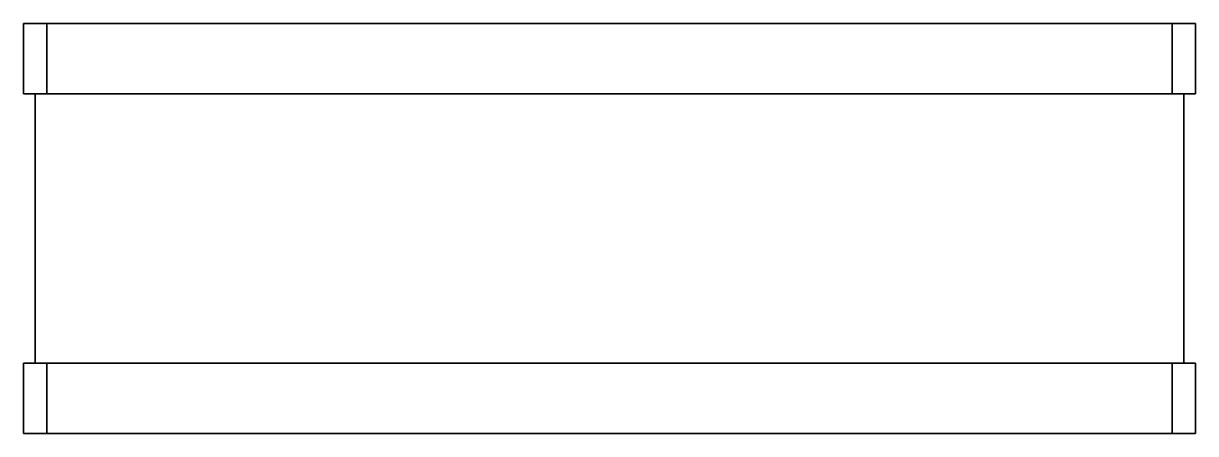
# Model space of a CAD drawing. Extents: x 0 to 1, y -0.35 to 0.
import ezdxf

# ---------------------------------------------------------------- set-up
doc = ezdxf.new("R2010")
doc.units = 0
doc.header["$LTSCALE"] = 0.1
doc.layers.get('0').update_dxf_attribs({"color": 8, "linetype": 'CONTINUOUS'})

msp = doc.modelspace()

# ---------------------------------------------------------------- linework, layer by layer
at = {"color": 255}
for points in [[(0.01, -0.06, 0.735), (0.01, -0.29, 0.735), (0.99, -0.29, 0.735), (0.99, -0.06, 0.735)], [(0.01, -0.06, 0.735), (0.01, -0.06, 0.655), (0.01, -0.29, 0.655), (0.01, -0.29, 0.735)], [(0.99, -0.06, 0.735), (0.99, -0.06, 0.655), (0.99, -0.29, 0.655), (0.99, -0.29, 0.735)]]:
    msp.add_3dface(points, dxfattribs=at)

# ---------------------------------------------------------------- meshes
at = {"color": 35}
mesh = msp.add_polymesh((6, 3), dxfattribs=at)
for k, corner in enumerate([(0, -0.06, 0.72), (1, -0.06, 0.72), (1, -0.06, 0.72), (0, 0, 0.72), (1, 0, 0.72), (1, 0, 0.72), (0, 0, 0.74), (1, 0, 0.74), (1, 0, 0.72), (0, -0.06, 0.74), (1, -0.06, 0.74), (1, -0.06, 0.72), (0, -0.06, 0.74), (0, -0.06, 0.74), (0, -0.06, 0.72), (0, 0, 0.74), (0, 0, 0.74), (0, 0, 0.72)]):
    mesh.set_mesh_vertex(divmod(k, 3), corner)
mesh = msp.add_polymesh((6, 3), dxfattribs=at)
for k, corner in enumerate([(0, -0.06), (0.02, -0.06), (0.02, -0.06), (0, 0), (0.02, 0), (0.02, 0), (0, 0, 0.72), (0.02, 0, 0.72), (0.02, 0), (0, -0.06, 0.72), (0.02, -0.06, 0.72), (0.02, -0.06), (0, -0.06, 0.72), (0, -0.06, 0.72), (0, -0.06), (0, 0, 0.72), (0, 0, 0.72), (0, 0)]):
    mesh.set_mesh_vertex(divmod(k, 3), corner)
mesh = msp.add_polymesh((6, 3), dxfattribs=at)
for k, corner in enumerate([(0.98, -0.06), (1, -0.06), (1, -0.06), (0.98, 0), (1, 0), (1, 0), (0.98, 0, 0.72), (1, 0, 0.72), (1, 0), (0.98, -0.06, 0.72), (1, -0.06, 0.72), (1, -0.06), (0.98, -0.06, 0.72), (0.98, -0.06, 0.72), (0.98, -0.06), (0.98, 0, 0.72), (0.98, 0, 0.72), (0.98, 0)]):
    mesh.set_mesh_vertex(divmod(k, 3), corner)
mesh = msp.add_polymesh((6, 3), dxfattribs=at)
for k, corner in enumerate([(0, -0.35, 0.72), (1, -0.35, 0.72), (1, -0.35, 0.72), (0, -0.29, 0.72), (1, -0.29, 0.72), (1, -0.29, 0.72), (0, -0.29, 0.74), (1, -0.29, 0.74), (1, -0.29, 0.72), (0, -0.35, 0.74), (1, -0.35, 0.74), (1, -0.35, 0.72), (0, -0.35, 0.74), (0, -0.35, 0.74), (0, -0.35, 0.72), (0, -0.29, 0.74), (0, -0.29, 0.74), (0, -0.29, 0.72)]):
    mesh.set_mesh_vertex(divmod(k, 3), corner)
mesh = msp.add_polymesh((6, 3), dxfattribs=at)
for k, corner in enumerate([(0, -0.35), (0.02, -0.35), (0.02, -0.35), (0, -0.29), (0.02, -0.29), (0.02, -0.29), (0, -0.29, 0.72), (0.02, -0.29, 0.72), (0.02, -0.29), (0, -0.35, 0.72), (0.02, -0.35, 0.72), (0.02, -0.35), (0, -0.35, 0.72), (0, -0.35, 0.72), (0, -0.35), (0, -0.29, 0.72), (0, -0.29, 0.72), (0, -0.29)]):
    mesh.set_mesh_vertex(divmod(k, 3), corner)
mesh = msp.add_polymesh((6, 3), dxfattribs=at)
for k, corner in enumerate([(0.98, -0.35), (1, -0.35), (1, -0.35), (0.98, -0.29), (1, -0.29), (1, -0.29), (0.98, -0.29, 0.72), (1, -0.29, 0.72), (1, -0.29), (0.98, -0.35, 0.72), (1, -0.35, 0.72), (1, -0.35), (0.98, -0.35, 0.72), (0.98, -0.35, 0.72), (0.98, -0.35), (0.98, -0.29, 0.72), (0.98, -0.29, 0.72), (0.98, -0.29)]):
    mesh.set_mesh_vertex(divmod(k, 3), corner)

doc.saveas('drawing.dxf')
